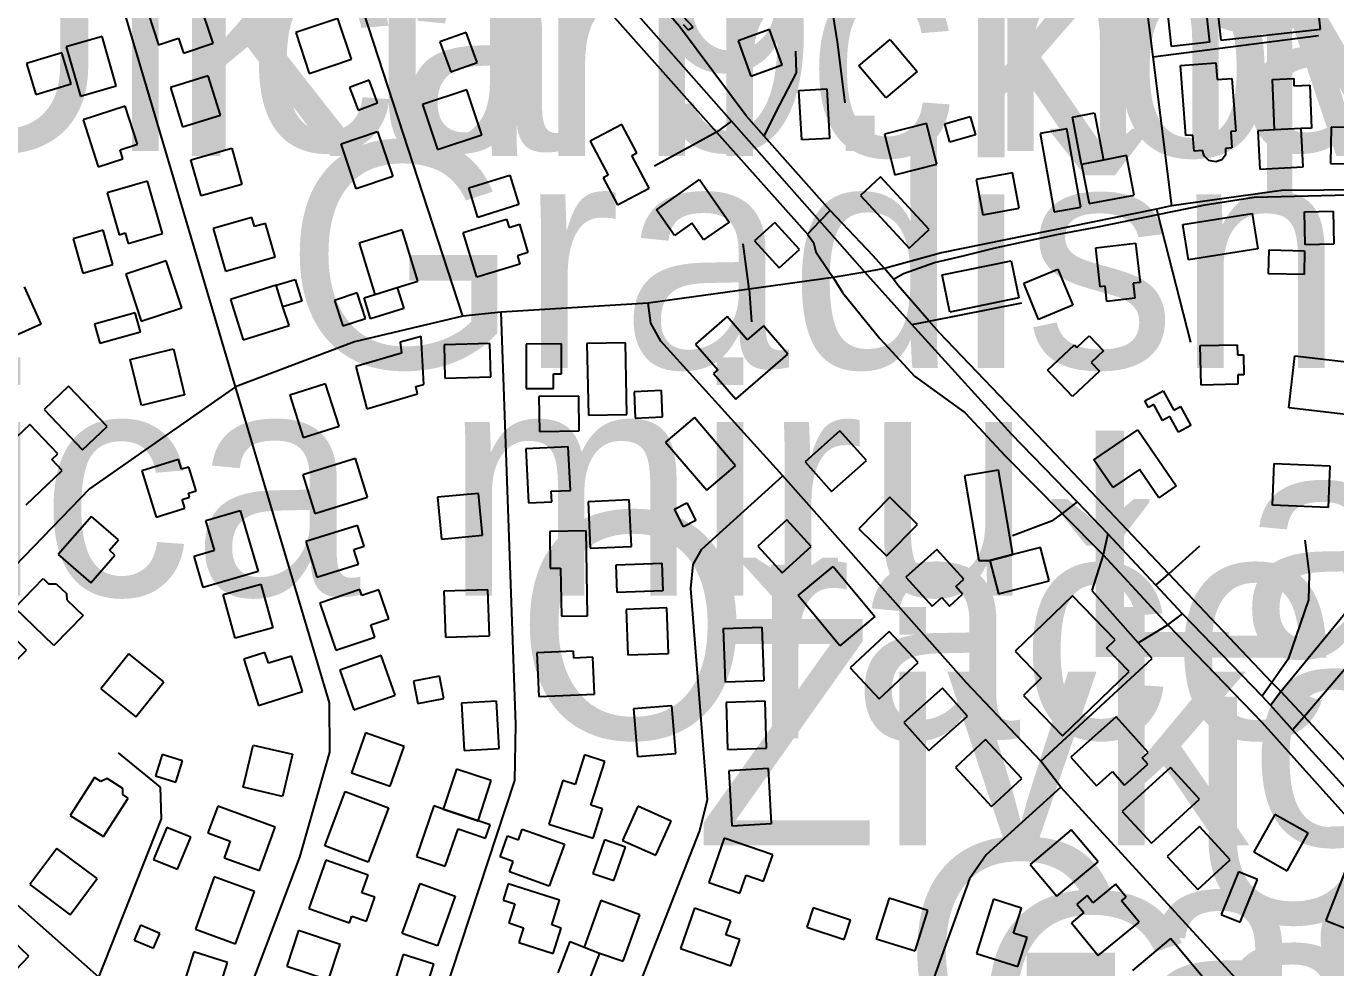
# Model space of a CAD drawing. Extents: x -8864 to 13231, y -7697 to 8949.
# Drawn here: x 467.7 to 826.7, y 2951.5 to 3209.6 of the extents above; entities that cross this region are included whole.
import ezdxf

# ---------------------------------------------------------------- set-up
doc = ezdxf.new("R2010")
doc.units = 0
for name, color, linetype in [('OSM_BUILDING_COMMERCIAL', 9, 'CONTINUOUS'), ('OSM_BUILDING_HOUSE', 9, 'CONTINUOUS'), ('OSM_BUILDING_YES', 9, 'CONTINUOUS'), ('OSM_HIGHWAY_FOOTWAY', 8, 'CONTINUOUS'), ('OSM_HIGHWAY_PATH', 8, 'CONTINUOUS'), ('OSM_HIGHWAY_RESIDENTIAL', 8, 'CONTINUOUS'), ('OSM_HIGHWAY_SECONDARY', 8, 'CONTINUOUS'), ('OSM_HIGHWAY_SERVICE', 8, 'CONTINUOUS'), ('OSM_LABELS', 8, 'CONTINUOUS')]:
    doc.layers.add(name, color=color, linetype=linetype)

msp = doc.modelspace()

# ---------------------------------------------------------------- linework, layer by layer
at = {"layer": 'OSM_BUILDING_COMMERCIAL'}
for p, q in [((754.464095, 3053.412686), (738.782623, 3038.234578)), ((766.179257, 3041.325797), (754.464095, 3053.412686)), ((763.843882, 3039.06854), (766.179257, 3041.325797)), ((738.782623, 3038.234578), (745.934232, 3030.851235)), ((770.007742, 3032.70819), (763.843882, 3039.06854)), ((745.934232, 3030.851235), (741.0644, 3026.13657)), ((751.776499, 3015.061555), (770.007742, 3032.70819)), ((741.0644, 3026.13657), (751.776499, 3015.061555))]:
    msp.add_line(p, q, dxfattribs=at)
at = {"layer": 'OSM_BUILDING_HOUSE'}
for p, q in [((671.431927, 3208.663042), (662.840808, 3205.571823)), ((674.931161, 3198.944606), (671.431927, 3208.663042)), ((695.941884, 3198.744455), (704.525345, 3205.949886)), ((704.525345, 3205.949886), (711.921977, 3197.154367)), ((662.840808, 3205.571823), (666.340043, 3195.864506)), ((666.340043, 3195.864506), (674.931161, 3198.944606)), ((703.338515, 3189.948936), (695.941884, 3198.744455)), ((711.921977, 3197.154367), (703.338515, 3189.948936)), ((679.494715, 3191.950445), (687.128713, 3192.384105)), ((680.260412, 3178.384664), (679.494715, 3191.950445)), ((687.128713, 3192.384105), (687.886752, 3178.807204)), ((714.487062, 3182.888058), (702.940353, 3179.930273)), ((717.327797, 3171.768566), (714.487062, 3182.888058)), ((687.886752, 3178.807204), (680.260412, 3178.384664)), ((702.940353, 3179.930273), (705.781088, 3168.8219)), ((769.265016, 3174.114779), (762.986301, 3172.802678)), ((771.340054, 3163.273273), (769.265016, 3174.114779)), ((705.781088, 3168.8219), (717.327797, 3171.768566)), ((762.986301, 3172.802678), (756.914325, 3171.657371)), ((756.914325, 3171.657371), (759.065933, 3160.92706)), ((759.065933, 3160.92706), (771.340054, 3163.273273))]:
    msp.add_line(p, q, dxfattribs=at)
at = {"layer": 'OSM_BUILDING_YES'}
for p, q in [((822.457977, 3208.785357), (821.18692, 3220.238434)), ((518.928082, 3204.871295), (514.931144, 3217.013781)), ((790.719842, 3216.913706), (792.029184, 3205.171522)), ((793.851542, 3217.213932), (795.122599, 3205.760855)), ((781.63102, 3204.015094), (780.321678, 3215.757279)), ((501.171571, 3212.86621), (503.943394, 3204.470994)), ((553.124104, 3211.676425), (541.53911, 3207.817961)), ((556.853047, 3200.501335), (553.124104, 3211.676425)), ((647.779551, 3209.986262), (649.134834, 3208.596325)), ((650.45949, 3209.296853), (647.810178, 3212.098965)), ((488.453346, 3206.75049), (478.652426, 3203.915019)), ((492.373714, 3193.173589), (488.453346, 3206.75049)), ((503.943394, 3204.470994), (509.418126, 3206.272351)), ((509.418126, 3206.272351), (510.765753, 3202.191498)), ((541.53911, 3207.817961), (545.268054, 3196.642871)), ((588.26959, 3207.851319), (581.09501, 3205.249358)), ((591.248151, 3199.634014), (588.26959, 3207.851319)), ((649.134834, 3208.596325), (650.45949, 3209.296853)), ((795.122599, 3205.760855), (822.457977, 3208.785357)), ((477.442625, 3202.247095), (467.733589, 3199.333788)), ((479.992396, 3193.774042), (477.442625, 3202.247095)), ((478.652426, 3203.915019), (482.572794, 3190.349238)), ((510.765753, 3202.191498), (518.928082, 3204.871295)), ((581.09501, 3205.249358), (584.073571, 3197.032053)), ((792.029184, 3205.171522), (781.63102, 3204.015094)), ((467.733589, 3199.333788), (470.291016, 3190.849615)), ((545.268054, 3196.642871), (556.853047, 3200.501335)), ((584.073571, 3197.032053), (591.248151, 3199.634014)), ((784.065936, 3198.811172), (793.8056, 3199.556178)), ((785.543731, 3179.585569), (784.065936, 3198.811172)), ((793.8056, 3199.556178), (794.157821, 3194.941588)), ((517.595769, 3195.986821), (507.228233, 3192.784407)), ((520.92655, 3185.212032), (517.595769, 3195.986821)), ((794.157821, 3194.941588), (798.139445, 3195.241815)), ((798.139445, 3195.241815), (799.249705, 3180.808713)), ((809.272677, 3194.974947), (815.107287, 3195.230695)), ((815.107287, 3195.230695), (815.191514, 3193.251425)), ((470.291016, 3190.849615), (479.992396, 3193.774042)), ((482.572794, 3190.349238), (492.373714, 3193.173589)), ((507.228233, 3192.784407), (510.551358, 3182.009618)), ((561.638653, 3194.785915), (556.31706, 3192.784407)), ((556.31706, 3192.784407), (558.667749, 3186.513013)), ((563.996999, 3188.514522), (561.638653, 3194.785915)), ((588.461014, 3192.094998), (576.340033, 3188.058622)), ((592.565149, 3179.78572), (588.461014, 3192.094998)), ((809.869921, 3181.197895), (809.272677, 3194.974947)), ((815.191514, 3193.251425), (819.49473, 3193.440457)), ((819.49473, 3193.440457), (820.00009, 3181.631556)), ((558.667749, 3186.513013), (563.996999, 3188.514522)), ((576.340033, 3188.058622), (580.444168, 3175.749344)), ((494.785659, 3187.624962), (483.254264, 3183.888813)), ((498.162382, 3177.228236), (494.785659, 3187.624962)), ((510.551358, 3182.009618), (520.92655, 3185.212032)), ((719.448777, 3182.832461), (726.454904, 3184.778372)), ((726.454904, 3184.778372), (727.863786, 3179.741242)), ((754.464095, 3184.656058), (760.536071, 3185.801365)), ((756.914325, 3171.657371), (754.464095, 3184.656058)), ((760.536071, 3185.801365), (762.986301, 3172.802678)), ((483.254264, 3183.888813), (487.419655, 3171.034679)), ((553.981684, 3177.36167), (563.996999, 3180.730877)), ((563.996999, 3180.730877), (568.154733, 3168.38824)), ((630.95719, 3182.63231), (622.251217, 3178.006601)), ((635.076639, 3174.893143), (630.95719, 3182.63231)), ((720.85766, 3177.795331), (719.448777, 3182.832461)), ((752.917387, 3181.431405), (745.597325, 3180.108185)), ((756.791814, 3159.993023), (752.917387, 3181.431405)), ((799.249705, 3180.808713), (797.856137, 3180.697518)), ((797.856137, 3180.697518), (798.2007, 3176.205243)), ((809.869921, 3181.197895), (805.275739, 3180.864311)), ((805.275739, 3180.864311), (805.850012, 3170.334151)), ((817.151698, 3181.509241), (809.869921, 3181.197895)), ((817.151698, 3181.509241), (809.869921, 3181.197895)), ((820.00009, 3181.631556), (817.151698, 3181.509241)), ((817.72597, 3170.979082), (817.151698, 3181.509241)), ((825.428881, 3181.853945), (825.245114, 3171.957597)), ((830.513108, 3181.764989), (825.428881, 3181.853945)), ((493.407405, 3175.693746), (498.162382, 3177.228236)), ((558.139418, 3165.007914), (553.981684, 3177.36167)), ((580.444168, 3175.749344), (592.565149, 3179.78572)), ((622.251217, 3178.006601), (627.174648, 3168.755183)), ((727.863786, 3179.741242), (720.85766, 3177.795331)), ((745.597325, 3180.108185), (749.471752, 3158.669803)), ((787.457973, 3179.730122), (785.543731, 3179.585569)), ((787.802537, 3175.293445), (787.457973, 3179.730122)), ((494.20373, 3173.236339), (493.407405, 3175.693746)), ((512.825477, 3172.936112), (524.019966, 3176.094048)), ((524.019966, 3176.094048), (526.822416, 3166.18658)), ((633.698385, 3174.159257), (635.076639, 3174.893143)), ((638.46102, 3165.208065), (633.698385, 3174.159257)), ((790.084313, 3175.471357), (787.802537, 3175.293445)), ((790.551389, 3174.025823), (790.084313, 3175.471357)), ((791.822445, 3172.713722), (790.551389, 3174.025823)), ((796.385999, 3174.237093), (795.413564, 3172.913873)), ((796.424284, 3176.071809), (796.385999, 3174.237093)), ((798.2007, 3176.205243), (796.424284, 3176.071809)), ((487.419655, 3171.034679), (494.20373, 3173.236339)), ((515.620271, 3163.028644), (512.825477, 3172.936112)), ((762.986301, 3172.802678), (756.914325, 3171.657371)), ((793.752001, 3172.402377), (791.822445, 3172.713722)), ((795.413564, 3172.913873), (793.752001, 3172.402377)), ((805.850012, 3170.334151), (817.72597, 3170.979082)), ((825.245114, 3171.957597), (836.853078, 3171.735207)), ((500.903577, 3167.042781), (489.846914, 3163.873726)), ((505.015369, 3152.720875), (500.903577, 3167.042781)), ((568.154733, 3168.38824), (558.139418, 3165.007914)), ((588.981688, 3165.230304), (600.199147, 3168.732944)), ((600.199147, 3168.732944), (602.725947, 3160.649073)), ((627.174648, 3168.755183), (625.796393, 3168.021297)), ((625.796393, 3168.021297), (629.747389, 3160.582356)), ((640.413547, 3159.236897), (652.189964, 3167.49868)), ((652.189964, 3167.49868), (660.344636, 3155.867691)), ((701.822435, 3168.232567), (696.347703, 3163.150959)), ((715.176189, 3153.832824), (701.822435, 3168.232567)), ((738.03224, 3169.400114), (728.108809, 3167.532039)), ((728.108809, 3167.532039), (729.931168, 3157.824722)), ((739.862256, 3159.692797), (738.03224, 3169.400114)), ((489.846914, 3163.873726), (493.131754, 3152.420648)), ((526.822416, 3166.18658), (515.620271, 3163.028644)), ((591.508488, 3157.146433), (588.981688, 3165.230304)), ((629.747389, 3160.582356), (638.46102, 3165.208065)), ((696.347703, 3163.150959), (709.701456, 3148.751216)), ((602.725947, 3160.649073), (591.508488, 3157.146433)), ((645.336978, 3152.220497), (640.413547, 3159.236897)), ((729.931168, 3157.824722), (739.862256, 3159.692797)), ((749.471752, 3158.669803), (756.791814, 3159.993023)), ((529.510012, 3157.157552), (518.943395, 3154.13305)), ((530.229767, 3154.644547), (529.510012, 3157.157552)), ((533.300212, 3155.522987), (530.229767, 3154.644547)), ((535.941866, 3146.304927), (533.300212, 3155.522987)), ((587.473265, 3153.054459), (599.33391, 3156.668295)), ((599.33391, 3156.668295), (600.023037, 3154.411038)), ((650.114926, 3155.567465), (645.336978, 3152.220497)), ((653.346167, 3150.963995), (650.114926, 3155.567465)), ((660.344636, 3155.867691), (653.346167, 3150.963995)), ((672.86378, 3155.756496), (667.327792, 3150.697127)), ((679.63254, 3148.350914), (672.86378, 3155.756496)), ((784.701464, 3155.189402), (803.736689, 3158.258382)), ((803.736689, 3158.258382), (805.29871, 3148.584423)), ((818.062877, 3158.669803), (825.934241, 3158.847715)), ((818.269615, 3149.663014), (818.062877, 3158.669803)), ((825.934241, 3158.847715), (826.133322, 3149.840926)), ((488.728997, 3153.666032), (480.505413, 3151.29758)), ((491.447221, 3144.203343), (488.728997, 3153.666032)), ((493.131754, 3152.420648), (494.778002, 3152.898787)), ((494.778002, 3152.898787), (495.604955, 3150.018838)), ((495.604955, 3150.018838), (505.015369, 3152.720875)), ((518.943395, 3154.13305), (522.312462, 3142.401985)), ((570.696847, 3153.766107), (558.897458, 3150.107794)), ((575.068976, 3139.688829), (570.696847, 3153.766107)), ((591.22518, 3140.76742), (587.473265, 3153.054459)), ((600.023037, 3154.411038), (602.856115, 3155.278358)), ((602.856115, 3155.278358), (605.214462, 3147.539191)), ((709.701456, 3148.751216), (715.176189, 3153.832824)), ((786.263486, 3145.515443), (784.701464, 3155.189402)), ((480.505413, 3151.29758), (483.21598, 3141.846011)), ((558.897458, 3150.107794), (563.269587, 3136.019397)), ((667.327792, 3150.697127), (674.088895, 3143.291545)), ((674.088895, 3143.291545), (679.63254, 3148.350914)), ((760.857664, 3148.851291), (771.768844, 3150.096674)), ((762.082779, 3138.109861), (760.857664, 3148.851291)), ((771.768844, 3150.096674), (773.001616, 3139.355244)), ((805.29871, 3148.584423), (786.263486, 3145.515443)), ((826.133322, 3149.840926), (818.269615, 3149.663014)), ((506.064374, 3145.248576), (494.969427, 3141.579143)), ((510.313992, 3132.405562), (506.064374, 3145.248576)), ((522.312462, 3142.401985), (535.941866, 3146.304927)), ((605.214462, 3147.539191), (602.31247, 3146.649632)), ((602.31247, 3146.649632), (603.009255, 3144.359016)), ((718.790278, 3141.378992), (737.626421, 3145.270815)), ((737.626421, 3145.270815), (739.72443, 3135.096479)), ((808.238986, 3141.690338), (808.376812, 3148.2286)), ((808.376812, 3148.2286), (818.093505, 3148.028449)), ((818.093505, 3148.028449), (817.955679, 3141.479068)), ((483.21598, 3141.846011), (491.447221, 3144.203343)), ((494.969427, 3141.579143), (499.211387, 3128.736129)), ((603.009255, 3144.359016), (591.22518, 3140.76742)), ((720.895944, 3131.204656), (718.790278, 3141.378992)), ((741.102685, 3139.132855), (750.497785, 3143.002438)), ((750.497785, 3143.002438), (754.594264, 3133.083851)), ((817.955679, 3141.479068), (808.238986, 3141.690338)), ((471.730527, 3127.957764), (467.189944, 3138.120981)), ((536.225174, 3138.621358), (523.667745, 3134.662819)), ((536.225174, 3138.621358), (541.408942, 3140.166967)), ((538.032218, 3132.605712), (536.225174, 3138.621358)), ((538.032218, 3132.605712), (536.225174, 3138.621358)), ((541.408942, 3140.166967), (543.215986, 3134.162441)), ((563.269587, 3136.019397), (569.379848, 3137.92083)), ((563.269587, 3136.019397), (569.379848, 3137.92083)), ((569.379848, 3137.92083), (575.068976, 3139.688829)), ((569.379848, 3137.92083), (571.156265, 3132.205411)), ((745.199163, 3129.203148), (741.102685, 3139.132855)), ((763.453376, 3138.265534), (762.082779, 3138.109861)), ((763.928108, 3134.140202), (763.453376, 3138.265534)), ((773.001616, 3139.355244), (771.110345, 3139.132855)), ((771.110345, 3139.132855), (771.585077, 3135.018642)), ((523.667745, 3134.662819), (527.174637, 3123.554445)), ((543.215986, 3134.162441), (538.032218, 3132.605712)), ((558.392098, 3136.453057), (552.205267, 3134.41819)), ((552.205267, 3134.41819), (554.510015, 3127.412909)), ((560.696846, 3129.436657), (558.392098, 3136.453057)), ((560.291026, 3135.096479), (563.269587, 3136.019397)), ((562.067443, 3129.38106), (560.291026, 3135.096479)), ((739.72443, 3135.096479), (720.895944, 3131.204656)), ((771.585077, 3135.018642), (763.928108, 3134.140202)), ((497.557482, 3130.971147), (486.431906, 3127.857689)), ((499.004649, 3125.833941), (497.557482, 3130.971147)), ((499.211387, 3128.736129), (510.313992, 3132.405562)), ((539.724408, 3127.524104), (538.032218, 3132.605712)), ((571.156265, 3132.205411), (562.067443, 3129.38106)), ((754.594264, 3133.083851), (745.199163, 3129.203148)), ((462.144002, 3123.67676), (471.730527, 3127.957764)), ((486.431906, 3127.857689), (487.879074, 3122.709364)), ((527.174637, 3123.554445), (539.724408, 3127.524104)), ((554.510015, 3127.412909), (560.696846, 3129.436657)), ((659.839276, 3129.948154), (651.110332, 3122.398018)), ((665.33698, 3123.587804), (659.839276, 3129.948154)), ((669.770365, 3127.424029), (665.33698, 3123.587804)), ((676.477869, 3119.673742), (669.770365, 3127.424029)), ((487.879074, 3122.709364), (499.004649, 3125.833941)), ((575.957184, 3124.54408), (570.214458, 3122.920634)), ((576.630998, 3111.334123), (575.957184, 3124.54408)), ((755.712181, 3121.508459), (759.07359, 3124.677514)), ((759.07359, 3124.677514), (762.948016, 3120.585541)), ((496.186885, 3118.18373), (508.009244, 3121.085918)), ((508.009244, 3121.085918), (511.10266, 3108.487533)), ((570.51308, 3119.985088), (557.993936, 3116.304536)), ((570.214458, 3122.920634), (570.51308, 3119.985088)), ((594.778013, 3122.57593), (582.197614, 3122.208987)), ((582.197614, 3122.208987), (582.457951, 3113.113242)), ((595.046007, 3113.480185), (594.778013, 3122.57593)), ((614.38751, 3122.475855), (604.686131, 3122.420257)), ((604.686131, 3122.420257), (604.755043, 3110.233293)), ((614.433452, 3114.291908), (614.38751, 3122.475855)), ((631.906654, 3122.776081), (621.370666, 3122.564811)), ((621.370666, 3122.564811), (621.776485, 3102.938906)), ((632.312474, 3103.150176), (631.906654, 3122.776081)), ((651.110332, 3122.398018), (657.22825, 3115.33714)), ((662.151681, 3107.297747), (676.477869, 3119.673742)), ((747.649393, 3115.292662), (755.015397, 3122.253465)), ((755.015397, 3122.253465), (755.712181, 3121.508459)), ((762.948016, 3120.585541), (759.586607, 3117.405366)), ((789.510041, 3122.042194), (799.632553, 3122.242345)), ((789.716779, 3111.200689), (789.510041, 3122.042194)), ((799.632553, 3122.242345), (799.686152, 3119.495831)), ((499.2803, 3105.596465), (496.186885, 3118.18373)), ((557.993936, 3116.304536), (561.087351, 3104.673547)), ((759.586607, 3117.405366), (761.876041, 3114.992436)), ((799.686152, 3119.495831), (801.347714, 3119.51807)), ((801.347714, 3119.51807), (801.454912, 3114.002801)), ((813.767318, 3104.962654), (815.467165, 3119.251202)), ((815.467165, 3119.251202), (832.657059, 3117.205215)), ((582.457951, 3113.113242), (595.046007, 3113.480185)), ((612.197617, 3114.280789), (614.433452, 3114.291908)), ((612.220588, 3110.277771), (612.197617, 3114.280789)), ((657.22825, 3115.33714), (656.064391, 3114.325266)), ((656.064391, 3114.325266), (662.151681, 3107.297747)), ((754.510037, 3108.031634), (747.649393, 3115.292662)), ((761.876041, 3114.992436), (754.510037, 3108.031634)), ((801.454912, 3114.002801), (799.79335, 3113.969443)), ((799.79335, 3113.969443), (799.839292, 3111.40084)), ((479.310926, 3110.922702), (472.572793, 3104.528993)), ((489.839258, 3099.858807), (479.310926, 3110.922702)), ((549.74738, 3111.556513), (539.938804, 3108.465294)), ((553.422725, 3099.892165), (549.74738, 3111.556513)), ((574.517674, 3110.811507), (576.630998, 3111.334123)), ((574.93115, 3108.798879), (574.517674, 3110.811507)), ((604.755043, 3110.233293), (612.220588, 3110.277771)), ((641.853057, 3109.677319), (634.310943, 3109.388212)), ((634.310943, 3109.388212), (634.578937, 3102.160542)), ((642.128708, 3102.449648), (641.853057, 3109.677319)), ((774.287987, 3106.852967), (779.326272, 3109.621721)), ((779.326272, 3109.621721), (782.258891, 3104.284365)), ((799.839292, 3111.40084), (789.716779, 3111.200689)), ((511.10266, 3108.487533), (499.2803, 3105.596465)), ((539.938804, 3108.465294), (543.614149, 3096.800946)), ((561.087351, 3104.673547), (574.93115, 3108.798879)), ((619.142488, 3108.165068), (608.231307, 3108.031634)), ((608.231307, 3108.031634), (608.346162, 3098.491109)), ((619.257342, 3098.624543), (619.142488, 3108.165068)), ((775.29105, 3105.029371), (774.287987, 3106.852967)), ((776.753531, 3105.829974), (775.29105, 3105.029371)), ((779.127191, 3101.515611), (776.753531, 3105.829974)), ((782.258891, 3104.284365), (784.119535, 3105.307358)), ((784.119535, 3105.307358), (786.952613, 3100.159033)), ((472.572793, 3104.528993), (483.101125, 3093.453979)), ((621.776485, 3102.938906), (632.312474, 3103.150176)), ((634.578937, 3102.160542), (642.128708, 3102.449648)), ((650.842338, 3102.327334), (642.932689, 3095.588921)), ((662.113396, 3089.106257), (650.842338, 3102.327334)), ((781.148631, 3102.62756), (779.127191, 3101.515611)), ((783.537605, 3098.279839), (781.148631, 3102.62756)), ((830.957212, 3102.916667), (813.767318, 3104.962654)), ((468.69071, 3100.392542), (461.171567, 3093.276067)), ((476.301737, 3092.342029), (468.69071, 3100.392542)), ((483.101125, 3093.453979), (489.839258, 3099.858807)), ((543.614149, 3096.800946), (553.422725, 3099.892165)), ((608.346162, 3098.491109), (619.257342, 3098.624543)), ((690.712174, 3098.635662), (681.194562, 3090.12925)), ((697.97098, 3090.529552), (690.712174, 3098.635662)), ((760.344647, 3090.751942), (772.419687, 3098.935889)), ((772.419687, 3098.935889), (782.856135, 3083.535391)), ((786.952613, 3100.159033), (783.537605, 3098.279839)), ((642.932689, 3095.588921), (654.203747, 3082.367845)), ((474.655489, 3090.785301), (476.301737, 3092.342029)), ((557.970965, 3091.029929), (543.522265, 3086.582132)), ((561.225177, 3080.455292), (557.970965, 3091.029929)), ((616.25581, 3094.287941), (604.609561, 3093.720847)), ((604.609561, 3093.720847), (605.329316, 3078.898563)), ((616.845397, 3082.345606), (616.25581, 3094.287941)), ((467.657019, 3078.409305), (477.526852, 3087.73856)), ((477.526852, 3087.73856), (474.655489, 3090.785301)), ((509.418126, 3090.818659), (499.349213, 3087.682962)), ((499.349213, 3087.682962), (503.300208, 3074.995621)), ((510.260393, 3088.116622), (509.418126, 3090.818659)), ((512.21292, 3088.717075), (510.260393, 3088.116622)), ((514.23436, 3082.234411), (512.21292, 3088.717075)), ((654.203747, 3082.367845), (662.113396, 3089.106257)), ((681.194562, 3090.12925), (688.453368, 3082.02314)), ((688.453368, 3082.02314), (697.97098, 3090.529552)), ((734.21907, 3087.871993), (724.885225, 3086.293025)), ((738.10881, 3064.754568), (734.21907, 3087.871993)), ((765.513101, 3083.12397), (760.344647, 3090.751942)), ((772.856134, 3088.094383), (765.513101, 3083.12397)), ((778.124128, 3080.332977), (772.856134, 3088.094383)), ((809.310962, 3078.29811), (809.77038, 3089.728949)), ((809.77038, 3089.728949), (825.023062, 3089.106257)), ((825.023062, 3089.106257), (824.563643, 3077.686538)), ((543.522265, 3086.582132), (546.784134, 3076.007495)), ((724.885225, 3086.293025), (728.790279, 3063.108883)), ((510.421189, 3079.854839), (512.457943, 3080.48865)), ((512.121036, 3081.578361), (514.23436, 3082.234411)), ((512.457943, 3080.48865), (512.121036, 3081.578361)), ((546.784134, 3076.007495), (561.225177, 3080.455292)), ((591.684598, 3081.522763), (580.405883, 3080.477531)), ((580.405883, 3080.477531), (581.470202, 3068.991095)), ((592.748917, 3070.036327), (591.684598, 3081.522763)), ((611.615687, 3082.089857), (616.845397, 3082.345606)), ((611.76117, 3079.221028), (611.615687, 3082.089857)), ((704.402834, 3080.433053), (695.934227, 3071.826566)), ((712.006204, 3072.949634), (704.402834, 3080.433053)), ((782.856135, 3083.535391), (778.124128, 3080.332977)), ((503.300208, 3074.995621), (511.171572, 3077.453029)), ((511.171572, 3077.453029), (510.421189, 3079.854839)), ((516.906642, 3074.106062), (526.362998, 3076.863696)), ((526.362998, 3076.863696), (531.248144, 3060.10662)), ((605.329316, 3078.898563), (611.76117, 3079.221028)), ((632.993944, 3079.754764), (621.699915, 3079.232148)), ((621.699915, 3079.232148), (622.297159, 3066.46697)), ((633.591188, 3066.989586), (632.993944, 3079.754764)), ((645.398233, 3077.219519), (648.767299, 3078.898563)), ((647.825492, 3072.360301), (645.398233, 3077.219519)), ((648.767299, 3078.898563), (651.194559, 3074.050464)), ((824.563643, 3077.686538), (809.310962, 3078.29811)), ((485.566669, 3075.195772), (476.447219, 3064.765688)), ((492.955644, 3068.746466), (485.566669, 3075.195772)), ((519.295616, 3065.922115), (516.906642, 3074.106062)), ((651.194559, 3074.050464), (647.825492, 3072.360301)), ((676.163933, 3074.306212), (668.208343, 3067.067423)), ((682.879095, 3066.933989), (676.163933, 3074.306212)), ((703.537596, 3064.354266), (712.006204, 3072.949634)), ((558.529924, 3072.693886), (544.356875, 3068.323925)), ((560.283369, 3067.011825), (558.529924, 3072.693886)), ((581.470202, 3068.991095), (592.748917, 3070.036327)), ((621.194555, 3071.226113), (611.163926, 3071.07044)), ((611.163926, 3071.07044), (611.33238, 3060.98506)), ((621.577404, 3047.941895), (621.194555, 3071.226113)), ((695.934227, 3071.826566), (703.537596, 3064.354266)), ((490.482443, 3065.910995), (492.955644, 3068.746466)), ((491.998523, 3064.587776), (490.482443, 3065.910995)), ((513.706029, 3064.287549), (519.295616, 3065.922115)), ((544.356875, 3068.323925), (547.366063, 3058.58325)), ((557.473262, 3066.144505), (560.283369, 3067.011825)), ((558.729005, 3062.08589), (557.473262, 3066.144505)), ((622.297159, 3066.46697), (633.591188, 3066.989586)), ((668.208343, 3067.067423), (674.923504, 3059.695199)), ((674.923504, 3059.695199), (682.879095, 3066.933989)), ((717.266541, 3066.155624), (708.797934, 3058.505413)), ((724.655516, 3057.993917), (717.266541, 3066.155624)), ((745.750465, 3066.700479), (738.10881, 3064.754568)), ((748.093497, 3057.504659), (745.750465, 3066.700479)), ((476.447219, 3064.765688), (485.352274, 3056.993162)), ((485.352274, 3056.993162), (491.998523, 3064.587776)), ((516.209858, 3055.714421), (513.706029, 3064.287549)), ((629.425797, 3061.919098), (641.891342, 3062.352758)), ((641.891342, 3062.352758), (642.151679, 3054.813742)), ((728.790279, 3063.108883), (731.807125, 3063.153361)), ((731.807125, 3063.153361), (738.10881, 3064.754568)), ((738.10881, 3064.754568), (731.807125, 3063.153361)), ((731.807125, 3063.153361), (734.150157, 3053.957541)), ((531.248144, 3060.10662), (516.209858, 3055.714421)), ((547.366063, 3058.58325), (558.729005, 3062.08589)), ((611.33238, 3060.98506), (614.157801, 3061.040658)), ((614.157801, 3061.040658), (614.372196, 3047.819581)), ((629.686134, 3054.380082), (629.425797, 3061.919098)), ((679.287977, 3053.479403), (688.889815, 3061.42984)), ((688.889815, 3061.42984), (700.260414, 3047.719505)), ((464.555947, 3050.132435), (472.32777, 3058.182948)), ((472.32777, 3058.182948), (473.820879, 3056.748533)), ((473.820879, 3056.748533), (475.842319, 3056.748533)), ((475.842319, 3056.748533), (478.690711, 3054.079855)), ((521.646305, 3053.768509), (531.99087, 3056.60398)), ((531.99087, 3056.60398), (535.268053, 3044.650525)), ((559.081225, 3055.125088), (548.170045, 3051.444535)), ((559.640184, 3053.490522), (559.081225, 3055.125088)), ((564.333906, 3055.06949), (559.640184, 3053.490522)), ((567.036816, 3047.085694), (564.333906, 3055.06949)), ((594.226712, 3055.091729), (582.1823, 3054.713666)), ((594.632531, 3042.493344), (594.226712, 3055.091729)), ((708.797934, 3058.505413), (715.987828, 3050.566096)), ((722.457966, 3056.003527), (724.655516, 3057.993917)), ((724.364551, 3053.890824), (722.457966, 3056.003527)), ((734.150157, 3053.957541), (748.093497, 3057.504659)), ((478.690711, 3054.079855), (478.782595, 3052.334095)), ((478.782595, 3052.334095), (483.254264, 3048.019732)), ((524.923488, 3041.815055), (521.646305, 3053.768509)), ((548.170045, 3051.444535), (552.534517, 3038.523685)), ((582.1823, 3054.713666), (582.588119, 3042.115281)), ((642.151679, 3054.813742), (629.686134, 3054.380082)), ((690.658575, 3039.769068), (679.287977, 3053.479403)), ((715.987828, 3050.566096), (718.629482, 3052.956786)), ((718.629482, 3052.956786), (720.742805, 3050.621693)), ((720.742805, 3050.621693), (724.364551, 3053.890824)), ((475.291017, 3039.780188), (464.555947, 3050.132435)), ((483.254264, 3048.019732), (475.291017, 3039.780188)), ((614.372196, 3047.819581), (621.577404, 3047.941895)), ((643.238968, 3050.121316), (632.151677, 3049.709895)), ((632.151677, 3049.709895), (632.611096, 3037.256063)), ((643.706043, 3037.667484), (643.238968, 3050.121316)), ((467.771874, 3038.557043), (458.928075, 3047.263606)), ((535.268053, 3044.650525), (524.923488, 3041.815055)), ((562.159327, 3045.440009), (567.036816, 3047.085694)), ((563.277244, 3042.13752), (562.159327, 3045.440009)), ((658.813242, 3044.461494), (669.341574, 3044.850676)), ((659.372201, 3029.739286), (658.813242, 3044.461494)), ((669.341574, 3044.850676), (669.900533, 3030.139588)), ((700.260414, 3047.719505), (690.658575, 3039.769068)), ((552.534517, 3038.523685), (563.277244, 3042.13752)), ((582.588119, 3042.115281), (594.632531, 3042.493344)), ((704.242038, 3043.616413), (693.57588, 3033.653347)), ((712.159343, 3035.154479), (704.242038, 3043.616413)), ((458.928075, 3029.583613), (467.771874, 3038.557043)), ((495.834664, 3037.522931), (488.154724, 3027.904569)), ((505.428846, 3029.8616), (495.834664, 3037.522931)), ((533.101131, 3037.934352), (527.320119, 3036.110755)), ((534.050595, 3034.932089), (533.101131, 3037.934352)), ((617.702978, 3038.290176), (607.626407, 3037.823157)), ((607.626407, 3037.823157), (608.185365, 3025.802985)), ((617.787204, 3036.388742), (617.702978, 3038.290176)), ((632.611096, 3037.256063), (643.706043, 3037.667484)), ((527.320119, 3036.110755), (531.347685, 3023.390055)), ((540.35228, 3036.922478), (534.050595, 3034.932089)), ((543.430381, 3027.215161), (540.35228, 3036.922478)), ((564.984748, 3037.044792), (553.675405, 3033.064014)), ((568.813232, 3026.192168), (564.984748, 3037.044792)), ((623.009257, 3036.633371), (617.787204, 3036.388742)), ((623.476332, 3026.514633), (623.009257, 3036.633371)), ((693.57588, 3033.653347), (701.493186, 3025.191413)), ((701.493186, 3025.191413), (712.159343, 3035.154479)), ((553.675405, 3033.064014), (557.50389, 3022.211389)), ((580.941871, 3031.384971), (573.805576, 3029.995034)), ((573.805576, 3029.995034), (575.000063, 3023.901552)), ((582.136358, 3025.291489), (580.941871, 3031.384971)), ((669.900533, 3030.139588), (659.372201, 3029.739286)), ((488.154724, 3027.904569), (497.741249, 3020.254359)), ((497.741249, 3020.254359), (505.428846, 3029.8616)), ((531.347685, 3023.390055), (543.430381, 3027.215161)), ((608.185365, 3025.802985), (623.476332, 3026.514633)), ((718.83622, 3028.149198), (708.223661, 3018.69763)), ((725.704521, 3020.44339), (718.83622, 3028.149198)), ((557.50389, 3022.211389), (568.813232, 3026.192168)), ((575.000063, 3023.901552), (582.136358, 3025.291489)), ((596.592715, 3024.60208), (586.983219, 3024.046106)), ((586.983219, 3024.046106), (587.741259, 3011.02518)), ((597.350755, 3011.581154), (596.592715, 3024.60208)), ((644.640193, 3023.323339), (634.150146, 3022.433779)), ((645.750454, 3010.257935), (644.640193, 3023.323339)), ((670.199155, 3024.513124), (659.52534, 3024.179539)), ((659.52534, 3024.179539), (659.923503, 3011.303167)), ((670.597317, 3011.636752), (670.199155, 3024.513124)), ((634.150146, 3022.433779), (635.260407, 3009.368375)), ((715.099619, 3010.991821), (725.704521, 3020.44339)), ((766.408966, 3020.298837), (754.004677, 3009.179344)), ((775.199166, 3010.502563), (766.408966, 3020.298837)), ((560.71216, 3015.873278), (556.860704, 3004.931698)), ((571.240492, 3012.170487), (560.71216, 3015.873278)), ((708.223661, 3018.69763), (715.099619, 3010.991821)), ((527.105724, 3000.950919), (529.846919, 3012.537431)), ((529.846919, 3012.537431), (540.635588, 3009.991067)), ((567.396693, 3001.240026), (571.240492, 3012.170487)), ((730.65858, 3014.016323), (722.381396, 3006.343873)), ((740.551383, 3003.35273), (730.65858, 3014.016323)), ((504.9388, 3009.92435), (503.108784, 3004.108855)), ((510.505416, 3008.17859), (504.9388, 3009.92435)), ((540.635588, 3009.991067), (537.90205, 2998.404555)), ((587.741259, 3011.02518), (597.350755, 3011.581154)), ((620.742794, 3009.813155), (618.17771, 3001.740403)), ((626.30941, 3008.045156), (620.742794, 3009.813155)), ((635.260407, 3009.368375), (645.750454, 3010.257935)), ((659.923503, 3011.303167), (670.597317, 3011.636752)), ((754.004677, 3009.179344), (761.026117, 3001.340102)), ((773.552918, 3009.023671), (775.199166, 3010.502563)), ((775.122597, 3007.266791), (773.552918, 3009.023671)), ((508.6754, 3002.363095), (510.505416, 3008.17859)), ((556.860704, 3004.931698), (567.396693, 3001.240026)), ((585.627936, 3005.943571), (582.013847, 2994.935274)), ((595.168519, 3002.818994), (585.627936, 3005.943571)), ((622.488583, 2996.024984), (626.30941, 3008.045156)), ((671.163933, 3006.077005), (660.28338, 3005.454314)), ((660.28338, 3005.454314), (661.140961, 2990.431879)), ((672.013856, 2991.043451), (671.163933, 3006.077005)), ((722.381396, 3006.343873), (732.2742, 2995.68028)), ((761.026117, 3001.340102), (765.428874, 3005.287521)), ((765.428874, 3005.287521), (768.759656, 3001.562491)), ((781.324741, 3006.354993), (768.139441, 2994.312582)), ((768.759656, 3001.562491), (775.122597, 3007.266791)), ((789.280332, 2997.659549), (781.324741, 3006.354993)), ((486.424249, 3003.652956), (479.75503, 2993.25623)), ((488.108783, 3002.574365), (486.424249, 3003.652956)), ((489.846914, 3003.330491), (488.108783, 3002.574365)), ((494.180759, 3000.639573), (489.846914, 3003.330491)), ((503.108784, 3004.108855), (508.6754, 3002.363095)), ((591.531459, 2991.743979), (595.168519, 3002.818994)), ((614.778015, 3002.818994), (610.972502, 2990.85442)), ((618.17771, 3001.740403), (614.778015, 3002.818994)), ((732.2742, 2995.68028), (740.551383, 3003.35273)), ((488.866822, 2987.429616), (495.635583, 2997.982015)), ((494.119503, 2998.96053), (494.180759, 3000.639573)), ((495.635583, 2997.982015), (494.119503, 2998.96053)), ((537.90205, 2998.404555), (527.105724, 3000.950919)), ((549.487044, 2984.883252), (555.068974, 2999.805612)), ((555.068974, 2999.805612), (566.960246, 2995.357814)), ((776.095032, 2985.617139), (789.280332, 2997.659549)), ((520.160853, 2995.780355), (517.480914, 2988.430371)), ((535.926552, 2990.031577), (520.160853, 2995.780355)), ((566.960246, 2995.357814), (561.378316, 2980.435455)), ((579.441105, 2995.824833), (574.686127, 2981.981065)), ((582.013847, 2994.935274), (579.441105, 2995.824833)), ((582.013847, 2994.935274), (591.531459, 2991.743979)), ((591.531459, 2991.743979), (582.013847, 2994.935274)), ((625.673882, 2995.01311), (622.488583, 2996.024984)), ((623.131768, 2986.995956), (625.673882, 2995.01311)), ((635.306349, 2995.769236), (631.11033, 2986.406623)), ((644.441112, 2991.677262), (635.306349, 2995.769236)), ((768.139441, 2994.312582), (776.095032, 2985.617139)), ((479.75503, 2993.25623), (488.866822, 2987.429616)), ((594.823955, 2990.620911), (591.531459, 2991.743979)), ((593.575869, 2986.984836), (594.823955, 2990.620911)), ((610.972502, 2990.85442), (623.131768, 2986.995956)), ((640.245093, 2982.31465), (644.441112, 2991.677262)), ((661.140961, 2990.431879), (672.013856, 2991.043451)), ((809.977118, 2993.511979), (804.173136, 2983.226448)), ((819.104225, 2988.363654), (809.977118, 2993.511979)), ((506.217514, 2989.97598), (502.58811, 2981.2027)), ((512.779536, 2987.273943), (506.217514, 2989.97598)), ((509.150133, 2978.489544), (512.779536, 2987.273943)), ((517.480914, 2988.430371), (523.606489, 2986.206472)), ((531.600365, 2978.14484), (535.926552, 2990.031577)), ((582.53452, 2979.290148), (586.064383, 2989.564559)), ((586.064383, 2989.564559), (593.575869, 2986.984836)), ((597.588121, 2981.936587), (599.640188, 2987.663126)), ((599.640188, 2987.663126), (602.626406, 2986.595654)), ((602.626406, 2986.595654), (603.667754, 2989.508961)), ((603.667754, 2989.508961), (615.191492, 2985.37251)), ((659.035294, 2987.029314), (654.816305, 2974.85347)), ((672.312478, 2982.425844), (659.035294, 2987.029314)), ((754.150159, 2989.275452), (742.879102, 2979.835003)), ((761.477878, 2980.535531), (754.150159, 2989.275452)), ((789.318617, 2990.176131), (780.451847, 2981.981065)), ((797.702997, 2981.102625), (789.318617, 2990.176131)), ((813.300243, 2978.078123), (819.104225, 2988.363654)), ((476.094999, 2984.204963), (468.667739, 2974.264137)), ((487.166975, 2975.932061), (476.094999, 2984.204963)), ((523.606489, 2986.206472), (521.944927, 2981.658599)), ((561.378316, 2980.435455), (549.487044, 2984.883252)), ((615.191492, 2985.37251), (611.056729, 2973.852716)), ((626.156271, 2986.528937), (623.009257, 2977.321997)), ((631.906654, 2984.571907), (626.156271, 2986.528937)), ((628.75964, 2975.364967), (631.906654, 2984.571907)), ((631.11033, 2986.406623), (640.245093, 2982.31465)), ((804.173136, 2983.226448), (813.300243, 2978.078123)), ((502.58811, 2981.2027), (509.150133, 2978.489544)), ((521.944927, 2981.658599), (531.600365, 2978.14484)), ((549.800979, 2980.935832), (545.160856, 2967.703636)), ((561.416601, 2976.866098), (549.800979, 2980.935832)), ((574.686127, 2981.981065), (582.53452, 2979.290148)), ((601.140954, 2980.657845), (597.588121, 2981.936587)), ((600.107263, 2977.777897), (601.140954, 2980.657845)), ((669.808649, 2975.209294), (672.312478, 2982.425844)), ((742.879102, 2979.835003), (750.206821, 2971.095081)), ((750.206821, 2971.095081), (761.477878, 2980.535531)), ((780.451847, 2981.981065), (788.836228, 2972.907559)), ((788.836228, 2972.907559), (797.702997, 2981.102625)), ((829.938835, 2979.868361), (823.905144, 2964.434505)), ((519.226703, 2976.365721), (514.035279, 2962.099412)), ((530.275709, 2972.351584), (519.226703, 2976.365721)), ((559.716754, 2972.017999), (561.416601, 2976.866098)), ((611.056729, 2973.852716), (600.107263, 2977.777897)), ((623.009257, 2977.321997), (628.75964, 2975.364967)), ((663.284912, 2971.917924), (665.00773, 2976.866098)), ((665.00773, 2976.866098), (669.808649, 2975.209294)), ((799.961803, 2977.811255), (795.206826, 2966.069071)), ((805.168542, 2975.709671), (799.961803, 2977.811255)), ((468.667739, 2974.264137), (479.732059, 2965.991234)), ((479.732059, 2965.991234), (487.166975, 2975.932061)), ((570.773416, 2960.920746), (575.627935, 2974.553244)), ((575.627935, 2974.553244), (585.268058, 2971.12844)), ((599.831613, 2974.508766), (598.392103, 2970.016491)), ((613.889807, 2970.005371), (599.831613, 2974.508766)), ((654.816305, 2974.85347), (663.284912, 2971.917924)), ((766.286455, 2974.364212), (760.08431, 2969.315963)), ((769.157818, 2970.839333), (766.286455, 2974.364212)), ((800.413564, 2963.956367), (805.168542, 2975.709671)), ((525.084284, 2958.085275), (530.275709, 2972.351584)), ((563.200674, 2970.805975), (559.716754, 2972.017999)), ((560.911241, 2964.278832), (563.200674, 2970.805975)), ((585.268058, 2971.12844), (580.41354, 2957.495942)), ((598.392103, 2970.016491), (601.608029, 2968.982378)), ((601.608029, 2968.982378), (599.931153, 2963.767336)), ((611.715228, 2963.222481), (613.889807, 2970.005371)), ((625.206807, 2969.883057), (620.620283, 2957.173477)), ((635.918906, 2966.024593), (625.206807, 2969.883057)), ((704.188439, 2970.516868), (700.696861, 2959.441853)), ((714.823968, 2967.169901), (704.188439, 2970.516868)), ((732.848473, 2970.272239), (728.170065, 2955.438836)), ((740.505441, 2967.84819), (732.848473, 2970.272239)), ((758.506975, 2971.250754), (755.696867, 2968.960139)), ((755.696867, 2968.960139), (757.603452, 2966.613926)), ((760.08431, 2969.315963), (758.506975, 2971.250754)), ((767.932703, 2969.838579), (769.157818, 2970.839333)), ((772.718309, 2963.967487), (767.932703, 2969.838579)), ((545.160856, 2967.703636), (556.301746, 2963.800694)), ((556.301746, 2963.800694), (556.952588, 2965.65765)), ((556.952588, 2965.65765), (560.911241, 2964.278832)), ((631.340039, 2953.315013), (635.918906, 2966.024593)), ((650.903594, 2967.825951), (647.059795, 2956.795414)), ((660.804054, 2964.378908), (650.903594, 2967.825951)), ((683.407426, 2967.914907), (681.65398, 2962.655387)), ((693.606508, 2964.512342), (683.407426, 2967.914907)), ((711.332391, 2956.083766), (714.823968, 2967.169901)), ((738.330862, 2960.965224), (740.505441, 2967.84819)), ((757.603452, 2966.613926), (754.196101, 2963.834053)), ((795.206826, 2966.069071), (800.413564, 2963.956367)), ((468.353803, 2954.638232), (458.231291, 2964.32331)), ((498.958707, 2963.122405), (497.235889, 2959.086029)), ((504.272643, 2960.854029), (498.958707, 2963.122405)), ((514.035279, 2962.099412), (525.084284, 2958.085275)), ((542.343092, 2961.721349), (539.081223, 2951.947315)), ((553.774946, 2957.907363), (542.343092, 2961.721349)), ((599.931153, 2963.767336), (603.989347, 2962.466355)), ((603.989347, 2962.466355), (602.702976, 2958.452218)), ((614.356882, 2962.377399), (611.715228, 2963.222481)), ((612.128704, 2955.427716), (614.356882, 2962.377399)), ((659.471742, 2960.553802), (660.804054, 2964.378908)), ((681.65398, 2962.655387), (691.853062, 2959.252822)), ((691.853062, 2959.252822), (693.606508, 2964.512342)), ((754.196101, 2963.834053), (761.516163, 2954.849503)), ((761.516163, 2954.849503), (772.718309, 2963.967487)), ((823.905144, 2964.434505), (829.525359, 2962.243965)), ((497.235889, 2959.086029), (502.549826, 2956.817653)), ((502.549826, 2956.817653), (504.272643, 2960.854029)), ((580.41354, 2957.495942), (570.773416, 2960.920746)), ((602.702976, 2958.452218), (612.128704, 2955.427716)), ((613.476331, 2950.101479), (616.799455, 2958.652369)), ((616.799455, 2958.652369), (620.620283, 2957.173477)), ((663.300226, 2959.230583), (659.471742, 2960.553802)), ((660.796397, 2952.014032), (663.300226, 2959.230583)), ((700.696861, 2959.441853), (711.332391, 2956.083766)), ((742.036835, 2959.786557), (738.330862, 2960.965224)), ((739.533006, 2951.858359), (742.036835, 2959.786557)), ((781.309427, 2959.475212), (770.934235, 2950.74641)), ((791.033778, 2947.910939), (781.309427, 2959.475212)), ((459.678458, 2945.575846), (468.353803, 2954.638232)), ((513.637116, 2955.861377), (510.130225, 2944.864198)), ((522.856106, 2952.92583), (513.637116, 2955.861377)), ((550.513077, 2948.133329), (553.774946, 2957.907363)), ((571.010783, 2955.083012), (568.154733, 2946.053984)), ((579.372192, 2952.447692), (571.010783, 2955.083012)), ((620.620283, 2957.173477), (624.854586, 2955.527792)), ((620.620283, 2957.173477), (624.854586, 2955.527792)), ((624.854586, 2955.527792), (621.531462, 2946.976902)), ((624.854586, 2955.527792), (631.340039, 2953.315013)), ((647.059795, 2956.795414), (660.796397, 2952.014032)), ((728.170065, 2955.438836), (739.533006, 2951.858359)), ((519.349215, 2941.928652), (522.856106, 2952.92583)), ((539.081223, 2951.947315), (550.513077, 2948.133329)), ((576.5238, 2943.418664), (579.372192, 2952.447692))]:
    msp.add_line(p, q, dxfattribs=at)
at = {"layer": 'OSM_HIGHWAY_FOOTWAY'}
for p, q in [((623.284908, 3218.292523), (656.906657, 3180.519606)), ((646.784145, 3209.474765), (638.453363, 3219.126485)), ((665.046015, 3184.956284), (646.784145, 3209.474765)), ((669.923504, 3179.463255), (665.046015, 3184.956284)), ((656.906657, 3180.519606), (681.799462, 3152.565202)), ((688.062863, 3159.058985), (669.923504, 3179.463255)), ((790.827039, 3160.626834), (804.303304, 3162.717299)), ((804.303304, 3162.717299), (830.168545, 3163.362229)), ((777.848478, 3157.991514), (790.827039, 3160.626834)), ((685.199156, 3156.090081), (681.799462, 3152.565202)), ((688.062863, 3159.058985), (685.199156, 3156.090081)), ((699.831624, 3146.582915), (688.062863, 3159.058985)), ((761.42428, 3154.555591), (777.848478, 3157.991514)), ((681.799462, 3152.565202), (683.461025, 3150.296825)), ((732.940356, 3148.751216), (750.191507, 3152.465126)), ((750.191507, 3152.465126), (761.42428, 3154.555591)), ((683.461025, 3150.296825), (684.081239, 3147.683744)), ((724.533005, 3146.660751), (732.940356, 3148.751216)), ((684.081239, 3147.683744), (687.503904, 3142.702212)), ((702.940353, 3143.16923), (699.831624, 3146.582915)), ((708.108807, 3141.790413), (716.692269, 3144.803796)), ((716.692269, 3144.803796), (724.533005, 3146.660751)), ((687.503904, 3142.702212), (688.920443, 3140.645106)), ((705.375269, 3140.189206), (702.940353, 3143.16923)), ((705.375269, 3140.189206), (708.108807, 3141.790413)), ((688.920443, 3140.645106), (689.793338, 3139.23293)), ((689.793338, 3139.23293), (691.447243, 3136.553132)), ((706.646326, 3138.621358), (705.375269, 3140.189206)), ((715.191503, 3128.758368), (706.646326, 3138.621358)), ((691.447243, 3136.553132), (701.699924, 3123.965867)), ((717.909727, 3125.622671), (715.191503, 3128.758368)), ((701.699924, 3123.965867), (702.978638, 3122.564811)), ((744.87757, 3097.445877), (717.909727, 3125.622671)), ((702.978638, 3122.564811), (711.171594, 3113.658097)), ((711.171594, 3113.658097), (725.061335, 3103.572717)), ((725.061335, 3103.572717), (736.041429, 3091.808294)), ((780.87298, 3059.495048), (744.87757, 3097.445877)), ((736.041429, 3091.808294), (751.608046, 3076.029734)), ((751.608046, 3076.029734), (762.848476, 3064.632254)), ((762.848476, 3064.632254), (780.604986, 3045.517846)), ((809.119538, 3029.717047), (780.87298, 3059.495048)), ((780.604986, 3045.517846), (806.401314, 3018.842183)), ((811.569768, 3027.215161), (809.119538, 3029.717047)), ((817.955679, 3020.354434), (811.569768, 3027.215161)), ((850.405913, 2985.472585), (817.955679, 3020.354434)), ((806.401314, 3018.842183), (830.367626, 2991.988608))]:
    msp.add_line(p, q, dxfattribs=at)
at = {"layer": 'OSM_HIGHWAY_PATH'}
for p, q in [((776.309427, 3036.266428), (772.519227, 3040.502955)), ((745.819378, 3008.111873), (776.309427, 3036.266428))]:
    msp.add_line(p, q, dxfattribs=at)
at = {"layer": 'OSM_HIGHWAY_RESIDENTIAL'}
for p, q in [((770.941892, 3245.53528), (776.47788, 3201.201863)), ((587.404352, 3130.081588), (554.088882, 3232.180769)), ((525.06897, 3110.755909), (493.728998, 3216.535643)), ((776.47788, 3201.201863), (781.592735, 3160.326608)), ((811.768849, 3164.574254), (781.592735, 3160.326608)), ((857.641748, 3164.930078), (811.768849, 3164.574254)), ((777.496257, 3159.370331), (718.598854, 3147.439116)), ((781.592735, 3160.326608), (777.496257, 3159.370331)), ((718.598854, 3147.439116), (702.940353, 3143.16923)), ((697.534533, 3142.101759), (688.920443, 3140.645106)), ((702.940353, 3143.16923), (697.534533, 3142.101759)), ((688.920443, 3140.645106), (665.880624, 3137.453811)), ((665.880624, 3137.453811), (638.170055, 3133.606467)), ((597.879086, 3131.149059), (587.404352, 3130.081588)), ((638.170055, 3133.606467), (597.879086, 3131.149059)), ((601.853052, 3018.163894), (597.879086, 3131.149059)), ((638.935752, 3128.202393), (638.170055, 3133.606467)), ((587.404352, 3130.081588), (557.618744, 3123.087427)), ((641.646319, 3123.220861), (638.935752, 3128.202393)), ((675.122586, 3086.326384), (641.646319, 3123.220861)), ((557.618744, 3123.087427), (525.06897, 3110.755909)), ((525.06897, 3110.755909), (485.030681, 3082.745907)), ((550.788728, 3024.123942), (525.06897, 3110.755909)), ((652.848464, 3066.2557), (675.122586, 3086.326384)), ((725.398242, 3029.605852), (675.122586, 3086.326384)), ((485.030681, 3082.745907), (416.385957, 3011.848022)), ((650.543716, 3062.052531), (652.848464, 3066.2557)), ((649.869903, 3055.436433), (650.543716, 3062.052531)), ((654.44877, 2997.481638), (649.869903, 3055.436433)), ((745.819378, 3008.111873), (725.398242, 3029.605852)), ((550.872955, 3010.547041), (550.788728, 3024.123942)), ((601.608029, 3002.807875), (601.853052, 3018.163894)), ((416.385957, 3011.848022), (487.618737, 2948.900574)), ((542.657027, 2981.780914), (550.872955, 3010.547041)), ((751.309424, 3000.973158), (745.819378, 3008.111873)), ((568.637122, 2902.732441), (601.608029, 3002.807875)), ((751.309424, 3000.973158), (730.781091, 2982.459203)), ((839.203768, 2905.000817), (751.309424, 3000.973158)), ((652.243563, 2988.819553), (654.44877, 2997.481638)), ((636.286441, 2948.011015), (652.243563, 2988.819553)), ((522.09041, 2927.540029), (542.657027, 2981.780914)), ((730.781091, 2982.459203), (726.278793, 2975.898702)), ((726.278793, 2975.898702), (706.983232, 2922.425062))]:
    msp.add_line(p, q, dxfattribs=at)
at = {"layer": 'OSM_HIGHWAY_SECONDARY'}
for p, q in [((660.995478, 3183.532989), (618.882151, 3231.268971)), ((685.199156, 3156.090081), (660.995478, 3183.532989)), ((697.534533, 3142.101759), (685.199156, 3156.090081)), ((710.482467, 3127.83545), (697.534533, 3142.101759)), ((737.794874, 3097.746103), (710.482467, 3127.83545)), ((755.750466, 3079.154311), (737.794874, 3097.746103)), ((764.203759, 3070.40327), (755.750466, 3079.154311)), ((777.335461, 3056.337112), (764.203759, 3070.40327)), ((784.670837, 3048.475631), (777.335461, 3056.337112)), ((806.431942, 3025.903061), (784.670837, 3048.475631)), ((808.713718, 3023.456772), (806.431942, 3025.903061)), ((814.831636, 3016.70724), (808.713718, 3023.456772)), ((845.918929, 2982.425844), (814.831636, 3016.70724))]:
    msp.add_line(p, q, dxfattribs=at)
at = {"layer": 'OSM_HIGHWAY_SERVICE'}
for p, q in [((683.376798, 3245.713192), (689.977105, 3205.260477)), ((776.47788, 3201.201863), (821.876047, 3206.995118)), ((678.782617, 3196.820783), (678.667762, 3202.714114)), ((689.977105, 3205.260477), (692.036829, 3188.525641)), ((673.101146, 3185.69017), (678.782617, 3196.820783)), ((669.923504, 3179.463255), (673.101146, 3185.69017)), ((660.995478, 3183.532989), (656.906657, 3180.519606)), ((656.906657, 3180.519606), (639.892873, 3171.212591)), ((777.496257, 3159.370331), (777.848478, 3157.991514)), ((777.848478, 3157.991514), (786.845416, 3122.965112)), ((665.880624, 3137.453811), (664.180777, 3149.885404)), ((665.880624, 3137.453811), (666.485525, 3128.4915)), ((715.191503, 3128.758368), (740.574354, 3133.739901)), ((710.482467, 3127.83545), (715.191503, 3128.758368)), ((755.750466, 3079.154311), (751.608046, 3076.029734)), ((748.74434, 3073.872552), (738.047554, 3069.847296)), ((751.608046, 3076.029734), (748.74434, 3073.872552)), ((764.203759, 3070.40327), (762.848476, 3064.632254)), ((780.87298, 3059.495048), (789.418157, 3067.12302)), ((818.162418, 3068.65751), (819.341591, 3059.339375)), ((762.848476, 3064.632254), (759.785688, 3054.869339)), ((777.335461, 3056.337112), (780.87298, 3059.495048)), ((819.341591, 3059.339375), (819.211422, 3052.311856)), ((759.785688, 3054.869339), (772.519227, 3040.502955)), ((819.211422, 3052.311856), (813.614178, 3036.088516)), ((780.604986, 3045.517846), (784.670837, 3048.475631)), ((811.569768, 3027.215161), (830.750474, 3050.610574)), ((772.519227, 3040.502955), (780.604986, 3045.517846)), ((813.614178, 3036.088516), (809.119538, 3029.717047)), ((817.955679, 3020.354434), (830.160888, 3034.576265)), ((809.119538, 3029.717047), (806.431942, 3025.903061)), ((808.713718, 3023.456772), (811.569768, 3027.215161)), ((814.831636, 3016.70724), (817.955679, 3020.354434)), ((504.517666, 3000.984278), (492.932673, 3010.391369)), ((504.755032, 2992.311073), (504.517666, 3000.984278)), ((487.618737, 2948.900574), (504.755032, 2992.311073))]:
    msp.add_line(p, q, dxfattribs=at)

# ---------------------------------------------------------------- texts
at = {"layer": 'OSM_LABELS'}
for s, p in [('Ulica Mladinskih brigad', (775.596285, 3208.261869)), ('Ulica 9. maja', (431.166057, 3175.399163)), ('Kurirčkova ulica', (506.342881, 3173.960837)), ('Nad gramoznico', (801.029899, 3163.062619)), ('Gradišnikova ulica', (538.49889, 3115.843849)), ('Ulica miru', (374.858628, 3053.477024)), ('Lamotexpress', (754.057425, 3036.690204)), ('Oračeva ulica', (601.79187, 3014.329485)), ('Živkova ulica', (650.765275, 2985.038997)), ('Ulica svobode', (785.401744, 2963.747557)), ('Gašperičeva ulica', (707.758366, 2924.573183)), ('Gašperičeva ulica', (727.362255, 2909.898954))]:
    msp.add_text(s, height=62.042552, dxfattribs=at).set_placement(p)

doc.saveas('drawing.dxf')
